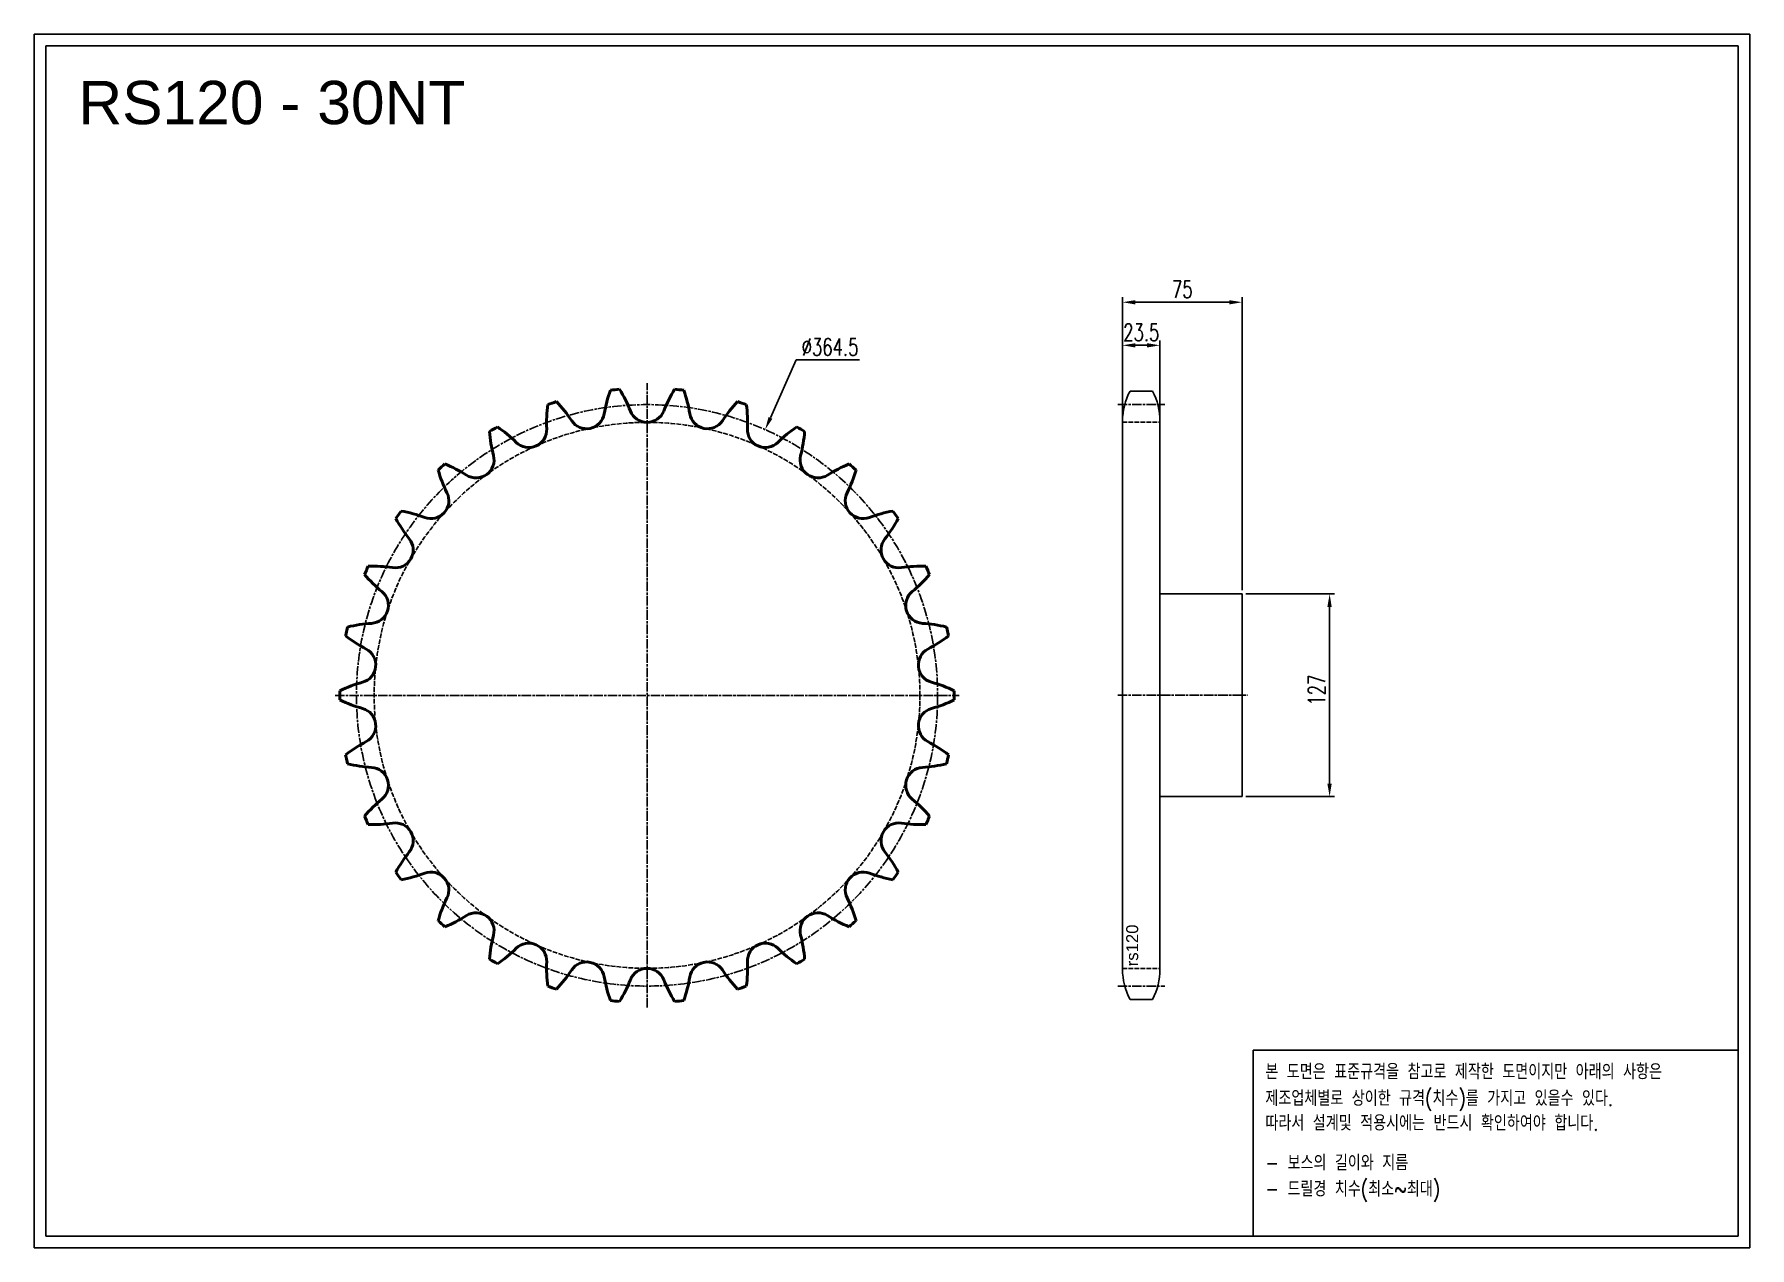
# Model space of a CAD drawing. Header units: millimetres. Extents: x -69185 to -68110, y 40980 to 41740.
import ezdxf

# ---------------------------------------------------------------- set-up
doc = ezdxf.new("R2010")
doc.units = ezdxf.units.MM
for name, pattern in [('AM_ISO02W050', [7.5, 6, -1.5]), ('AM_ISO02W050x2', [3.75, 3, -0.75]), ('AM_ISO08W050', [18, 12, -1.5, 3, -1.5]), ('AM_ISO08W050x2', [9, 6, -0.75, 1.5, -0.75])]:
    doc.linetypes.add(name, pattern=pattern)
for name, color, linetype, lineweight in [('AM_0N', 7, 'Continuous', 50), ('AM_3N', 6, 'AM_ISO02W050', 25), ('AM_7', 4, 'AM_ISO08W050', 25), ('AM_7N', 4, 'AM_ISO08W050', 25)]:
    doc.layers.add(name, color=color, linetype=linetype, lineweight=lineweight)
doc.layers.add('S-DIM', color=7, linetype='Continuous')
doc.styles.add('HAN', font='ROMANS.shx', dxfattribs={"width": 0.7, "bigfont": 'whgtxt.shx'})
doc.styles.add('HSG', font='SIMPLEX.shx', dxfattribs={"width": 0.7, "bigfont": 'HSG.shx'})
doc.styles.get("Standard").update_dxf_attribs({"font": 'arial.ttf'})
doc.dimstyles.new('APP23', dxfattribs={"dimscale": 4.5, "dimtxt": 2.4, "dimasz": 1.8, "dimexe": 0.7, "dimexo": 0.5, "dimgap": 0.6, "dimtad": 1, "dimtoh": 1, "dimdec": 1, "dimrnd": 0.01, "dimzin": 9, "dimdsep": 46, "dimtxsty": 'HSG', "dimcen": 0, "dimclrd": 1, "dimclre": 1, "dimclrt": 256, "dimazin": 2, "dimtp": 1, "dimtm": 1, "dimtfac": 0.5, "dimtdec": 1, "dimtix": 1, "dimtofl": 0, "dimtmove": 0, "dimatfit": 3, "dimfxl": 0, "dimtvp": 1, "dimtolj": 2, "dimlwd": -1, "dimlwe": -1, "dimarcsym": 0})

# ---------------------------------------------------------------- blocks, each defined once
blk = doc.blocks.new('*D1')
at = {"layer": 'Defpoints', "color": 0, "transparency": 16777216}
for p in [(-68427.9, 41389.5), (-68427.9, 41262.5), (-68373, 41262.5)]:
    blk.add_point(p, dxfattribs=at)
at = {"layer": 'S-DIM', "color": 1, "transparency": 16777216}
for p, q in [((-68425.6, 41389.5), (-68369.9, 41389.5)), ((-68373, 41381.4), (-68373, 41270.6)), ((-68425.6, 41262.5), (-68369.9, 41262.5))]:
    blk.add_line(p, q, dxfattribs=at)
for points in [[(-68374.4, 41381.4), (-68371.7, 41381.4), (-68373, 41389.5)], [(-68374.4, 41270.6), (-68371.7, 41270.6), (-68373, 41262.5)]]:
    blk.add_solid(points, dxfattribs=at)
at = {"layer": 'S-DIM', "transparency": 16777216, "insert": (-68381.1, 41329.2), "char_height": 10.8, "attachment_point": 5, "rotation": 90, "style": 'HSG'}
blk.add_mtext('\\A2;127', dxfattribs=at)
blk = doc.blocks.new('*D2')
at = {"layer": 'Defpoints', "color": 0, "transparency": 16777216}
for p in [(-68479.4, 41545.4), (-68502.9, 41497.2), (-68479.4, 41497.2)]:
    blk.add_point(p, dxfattribs=at)
at = {"layer": 'S-DIM', "color": 1, "transparency": 16777216}
for p, q in [((-68502.9, 41499.4), (-68502.9, 41548.5)), ((-68479.4, 41499.4), (-68479.4, 41548.5)), ((-68494.8, 41545.4), (-68487.5, 41545.4))]:
    blk.add_line(p, q, dxfattribs=at)
for points in [[(-68494.8, 41546.7), (-68494.8, 41544), (-68502.9, 41545.4)], [(-68487.5, 41546.7), (-68487.5, 41544), (-68479.4, 41545.4)]]:
    blk.add_solid(points, dxfattribs=at)
at = {"layer": 'S-DIM', "transparency": 16777216, "insert": (-68491.1, 41553.5), "char_height": 10.8, "attachment_point": 5, "style": 'HSG'}
blk.add_mtext('\\A2;23.5', dxfattribs=at)
blk = doc.blocks.new('*D3')
at = {"layer": 'Defpoints', "color": 0, "transparency": 16777216}
for p in [(-68427.9, 41572.4), (-68502.9, 41497.2), (-68427.9, 41389.5)]:
    blk.add_point(p, dxfattribs=at)
at = {"layer": 'S-DIM', "color": 1, "transparency": 16777216}
for p, q in [((-68502.9, 41499.4), (-68502.9, 41575.5)), ((-68494.8, 41572.4), (-68436, 41572.4)), ((-68427.9, 41391.8), (-68427.9, 41575.5))]:
    blk.add_line(p, q, dxfattribs=at)
for points in [[(-68494.8, 41573.7), (-68494.8, 41571), (-68502.9, 41572.4)], [(-68436, 41573.7), (-68436, 41571), (-68427.9, 41572.4)]]:
    blk.add_solid(points, dxfattribs=at)
at = {"layer": 'S-DIM', "transparency": 16777216, "insert": (-68465.4, 41580.5), "char_height": 10.8, "attachment_point": 5, "style": 'HSG'}
blk.add_mtext('\\A2;75', dxfattribs=at)
blk = doc.blocks.new('*D4')
at = {"layer": 'Defpoints', "color": 0, "transparency": 16777216}
for p in [(-68727, 41492.5), (-68875.1, 41159.4)]:
    blk.add_point(p, dxfattribs=at)
at = {"layer": 'S-DIM', "color": 1, "transparency": 16777216}
for p, q in [((-68707.6, 41536.2), (-68723.7, 41499.9)), ((-68667.8, 41536.2), (-68707.6, 41536.2))]:
    blk.add_line(p, q, dxfattribs=at)
blk.add_solid([(-68724.9, 41500.4), (-68722.5, 41499.3), (-68727, 41492.5)], dxfattribs=at)
at = {"layer": 'S-DIM', "transparency": 16777216, "insert": (-68686.3, 41544.3), "char_height": 10.8, "attachment_point": 5, "style": 'HSG'}
blk.add_mtext('\\A2;∅364.5', dxfattribs=at)
blk = doc.blocks.new('notice1')
at = {"color": 4}
blk.add_lwpolyline([(-22142.12, 1735.9), (-22053.8, 1735.9), (-22053.8, 1702.07), (-22142.12, 1702.07)], close=True, dxfattribs=at)
at = {"color": 4, "style": 'HAN', "width": 0.8}
for s, p in [('본 도면은 표준규격을 참고로 제작한 도면이지만 아래의 사항은', (-22139.9, 1730.62)), ('제조업체별로 상이한 규격(치수)를 가지고 있을수 있다.', (-22139.9, 1725.78)), ('따라서 설계및 적용시에는 반드시 확인하여야 합니다.', (-22139.9, 1721.28)), ('- 보스의 길이와 지름', (-22139.9, 1714.03)), ('- 드릴경 치수(최소~최대)', (-22139.9, 1709.27))]:
    blk.add_text(s, height=2.7949, dxfattribs=at).set_placement(p)

msp = doc.modelspace()

# ---------------------------------------------------------------- linework, layer by layer
for p, q in [((-68498.15, 41516.72), (-68484.12, 41516.72)), ((-68502.88, 41497.72), (-68502.88, 41154.29)), ((-68479.38, 41497.72), (-68479.38, 41154.29)), ((-68479.38, 41389.5), (-68427.88, 41389.5)), ((-68427.88, 41389.5), (-68427.88, 41262.5)), ((-68427.88, 41262.5), (-68479.38, 41262.5)), ((-68498.15, 41135.29), (-68484.12, 41135.29))]:
    msp.add_line(p, q)
for points in [[(-69185.33, 41740.34), (-68109.57, 41740.34), (-68109.57, 40979.7), (-69185.33, 40979.7)], [(-69178.08, 41733.1), (-68116.81, 41733.1), (-68116.81, 40986.95), (-69178.08, 40986.95)]]:
    msp.add_lwpolyline(points, close=True)
for centre, start, end in [((-68462.38, 41497.72), 152.02179, 180), ((-68519.88, 41497.72), 0, 27.97821), ((-68462.38, 41154.29), 180, 207.97821), ((-68519.88, 41154.29), 332.02179, 0)]:
    msp.add_arc(centre, 40.5, start, end)
at = {"layer": 'AM_0N'}
for centre, radius, start, end in [((-68743.71, 41488.38), 85.36, 160.23138, 170.5), ((-68801.06, 41325.95), 192.68, 95.14962, 96.85038), ((-68890.92, 41472.91), 85.36, 21.5, 31.76862), ((-68711.19, 41472.91), 85.36, 148.23138, 158.5), ((-68801.06, 41325.95), 192.68, 83.14962, 84.85038), ((-68858.41, 41488.38), 85.36, 9.5, 19.76862), ((-68778.73, 41496.75), 85.36, 172.23138, 182.5), ((-68801.06, 41325.95), 192.68, 107.14962, 108.85038), ((-68919.51, 41451.01), 85.36, 33.5, 43.76862), ((-68801.06, 41508.31), 11.23, 201.5, 338.5), ((-68682.6, 41451.01), 85.36, 136.23138, 146.5), ((-68801.06, 41325.95), 192.68, 71.14962, 72.85038), ((-68823.38, 41496.75), 85.36, 357.5, 7.76862), ((-68801.06, 41325.95), 192.68, 119.14962, 120.85038), ((-68942.93, 41423.65), 85.36, 45.5, 55.76862), ((-68875.23, 41492.54), 11.23, 225.5, 2.5), ((-68838.97, 41504.32), 11.23, 213.5, 350.5), ((-68763.14, 41504.32), 11.23, 189.5, 326.5), ((-68726.88, 41492.54), 11.23, 177.5, 314.5), ((-68659.18, 41423.65), 85.36, 124.23138, 134.5), ((-68801.06, 41325.95), 192.68, 59.14962, 60.85038), ((-68814.73, 41497.66), 85.36, 184.23138, 194.5), ((-68787.38, 41497.66), 85.36, 345.5, 355.76862), ((-68801.06, 41325.95), 192.68, 131.14962, 132.85038), ((-68960.14, 41392.02), 85.36, 57.5, 67.76862), ((-68908.24, 41473.48), 11.23, 237.5, 14.5), ((-68693.87, 41473.48), 11.23, 165.5, 302.5), ((-68641.97, 41392.02), 85.36, 112.23138, 122.5), ((-68801.06, 41325.95), 192.68, 47.14962, 48.85038), ((-68850.13, 41491.07), 85.36, 196.23138, 206.5), ((-68751.98, 41491.07), 85.36, 333.5, 343.76862), ((-68936.57, 41447.97), 11.23, 249.5, 26.5), ((-68665.54, 41447.97), 11.23, 153.5, 290.5), ((-68801.06, 41325.95), 192.68, 143.14962, 144.85038), ((-68970.4, 41357.5), 85.36, 69.5, 79.76862), ((-68631.71, 41357.5), 85.36, 100.23138, 110.5), ((-68801.06, 41325.95), 192.68, 35.14962, 36.85038), ((-68883.39, 41477.26), 85.36, 208.23138, 218.5), ((-68718.72, 41477.26), 85.36, 321.5, 331.76862), ((-68958.98, 41417.13), 11.23, 261.5, 38.5), ((-68643.13, 41417.13), 11.23, 141.5, 278.5), ((-68801.06, 41325.95), 192.68, 155.14962, 156.85038), ((-68973.26, 41321.6), 85.36, 81.5, 91.76862), ((-68628.85, 41321.6), 85.36, 88.23138, 98.5), ((-68801.06, 41325.95), 192.68, 23.14962, 24.85038), ((-68913.05, 41456.83), 85.36, 220.23138, 230.5), ((-68689.06, 41456.83), 85.36, 309.5, 319.76862), ((-68974.49, 41382.3), 11.23, 273.5, 50.5), ((-68627.62, 41382.3), 11.23, 129.5, 266.5), ((-68801.06, 41325.95), 192.68, 167.14962, 168.85038), ((-68937.82, 41430.69), 85.36, 232.23138, 242.5), ((-68968.59, 41285.89), 85.36, 93.5, 103.76862), ((-68633.52, 41285.89), 85.36, 76.23138, 86.5), ((-68664.3, 41430.69), 85.36, 297.5, 307.76862), ((-68801.06, 41325.95), 192.68, 11.14962, 12.85038), ((-68982.42, 41345.01), 11.23, 285.5, 62.5), ((-68619.7, 41345.01), 11.23, 117.5, 254.5), ((-68956.6, 41251.93), 85.36, 105.5, 115.76862), ((-68645.51, 41251.93), 85.36, 64.23138, 74.5), ((-68801.06, 41325.95), 192.68, 179.14962, 180.85038), ((-68956.6, 41399.96), 85.36, 244.23138, 254.5), ((-68645.51, 41399.96), 85.36, 285.5, 295.76862), ((-68801.06, 41325.95), 192.68, 359.14962, 0.85038), ((-68982.42, 41306.89), 11.23, 297.5, 74.5), ((-68619.7, 41306.89), 11.23, 105.5, 242.5), ((-68937.82, 41221.21), 85.36, 117.5, 127.76862), ((-68801.06, 41325.95), 192.68, 191.14962, 192.85038), ((-68664.3, 41221.21), 85.36, 52.23138, 62.5), ((-68801.06, 41325.95), 192.68, 347.14962, 348.85038), ((-68968.59, 41366.01), 85.36, 256.23138, 266.5), ((-68974.49, 41269.6), 11.23, 309.5, 86.5), ((-68627.62, 41269.6), 11.23, 93.5, 230.5), ((-68633.52, 41366.01), 85.36, 273.5, 283.76862), ((-68913.05, 41195.07), 85.36, 129.5, 139.76862), ((-68689.06, 41195.07), 85.36, 40.23138, 50.5), ((-68801.06, 41325.95), 192.68, 203.14962, 204.85038), ((-68973.26, 41330.3), 85.36, 268.23138, 278.5), ((-68958.98, 41234.77), 11.23, 321.5, 98.5), ((-68643.13, 41234.77), 11.23, 81.5, 218.5), ((-68628.85, 41330.3), 85.36, 261.5, 271.76862), ((-68801.06, 41325.95), 192.68, 335.14962, 336.85038), ((-68883.39, 41174.64), 85.36, 141.5, 151.76862), ((-68718.72, 41174.64), 85.36, 28.23138, 38.5), ((-68801.06, 41325.95), 192.68, 215.14962, 216.85038), ((-68970.4, 41294.4), 85.36, 280.23138, 290.5), ((-68936.57, 41203.93), 11.23, 333.5, 110.5), ((-68665.54, 41203.93), 11.23, 69.5, 206.5), ((-68631.71, 41294.4), 85.36, 249.5, 259.76862), ((-68801.06, 41325.95), 192.68, 323.14962, 324.85038), ((-68850.13, 41160.83), 85.36, 153.5, 163.76862), ((-68751.98, 41160.83), 85.36, 16.23138, 26.5), ((-68801.06, 41325.95), 192.68, 227.14962, 228.85038), ((-68960.14, 41259.88), 85.36, 292.23138, 302.5), ((-68908.24, 41178.42), 11.23, 345.5, 122.5), ((-68693.87, 41178.42), 11.23, 57.5, 194.5), ((-68641.97, 41259.88), 85.36, 237.5, 247.76862), ((-68801.06, 41325.95), 192.68, 311.14962, 312.85038), ((-68814.73, 41154.23), 85.36, 165.5, 175.76862), ((-68875.23, 41159.36), 11.23, 357.5, 134.5), ((-68726.88, 41159.36), 11.23, 45.5, 182.5), ((-68787.38, 41154.23), 85.36, 4.23138, 14.5), ((-68801.06, 41325.95), 192.68, 239.14962, 240.85038), ((-68942.93, 41228.25), 85.36, 304.23138, 314.5), ((-68778.73, 41155.14), 85.36, 177.5, 187.76862), ((-68838.97, 41147.58), 11.23, 9.5, 146.5), ((-68763.14, 41147.58), 11.23, 33.5, 170.5), ((-68823.38, 41155.14), 85.36, 352.23138, 2.5), ((-68659.18, 41228.25), 85.36, 225.5, 235.76862), ((-68801.06, 41325.95), 192.68, 299.14962, 300.85038), ((-68919.51, 41200.89), 85.36, 316.23138, 326.5), ((-68743.71, 41163.52), 85.36, 189.5, 199.76862), ((-68801.06, 41143.59), 11.23, 21.5, 158.5), ((-68858.41, 41163.52), 85.36, 340.23138, 350.5), ((-68682.6, 41200.89), 85.36, 213.5, 223.76862), ((-68801.06, 41325.95), 192.68, 251.14962, 252.85038), ((-68890.92, 41178.99), 85.36, 328.23138, 338.5), ((-68711.19, 41178.99), 85.36, 201.5, 211.76862), ((-68801.06, 41325.95), 192.68, 287.14962, 288.85038), ((-68801.06, 41325.95), 192.68, 263.14962, 264.85038), ((-68801.06, 41325.95), 192.68, 275.14962, 276.85038)]:
    msp.add_arc(centre, radius, start, end, dxfattribs=at)
at = {"layer": 'AM_3N', "linetype": 'AM_ISO02W050x2'}
for p, q in [((-68502.88, 41497.19), (-68479.38, 41497.19)), ((-68502.88, 41154.82), (-68479.38, 41154.82))]:
    msp.add_line(p, q, dxfattribs=at)
msp.add_circle((-68801.06, 41325.95), 171.13, dxfattribs=at)
at = {"layer": 'AM_7', "linetype": 'AM_ISO08W050x2'}
for p, q in [((-68505.88, 41508.31), (-68476.38, 41508.31)), ((-68505.88, 41326), (-68424.45, 41326)), ((-68505.88, 41143.7), (-68476.38, 41143.7))]:
    msp.add_line(p, q, dxfattribs=at)
msp.add_circle((-68801.06, 41325.95), 182.25, dxfattribs=at)
at = {"layer": 'AM_7N', "linetype": 'AM_ISO08W050x2'}
for p, q in [((-68801.06, 41130.27), (-68801.06, 41521.63)), ((-68996.73, 41325.95), (-68605.38, 41325.95))]:
    msp.add_line(p, q, dxfattribs=at)

# ---------------------------------------------------------------- block references
at = {"xscale": 3.443293421567999, "yscale": 3.443293421567999, "zscale": 3.443293421567999}
msp.add_blockref('notice1', (7820.88, 35126.23), dxfattribs=at)

# ---------------------------------------------------------------- texts
msp.add_text('RS120 - 30NT', height=27.1656).set_placement((-69157.62, 41684.01))
at = {"insert": (-68500.57, 41156.08), "char_height": 7.5, "attachment_point": 1, "rotation": 90}
msp.add_mtext_dynamic_manual_height_columns('rs120', width=80.6418, gutter_width=37.5, heights=[0], dxfattribs=at)

# ---------------------------------------------------------------- dimensions: what is measured, and where the dimension line sits
at = {"layer": 'S-DIM'}
dim = msp.add_linear_dim(base=(-68427.88, 41572.38), p1=(-68502.88, 41497.19), p2=(-68427.88, 41389.5), dimstyle='APP23', dxfattribs=at)
dim.commit()
dim.dimension.update_dxf_attribs({"geometry": '*D3', "text_midpoint": (-68465.38, 41580.48)})
dim = msp.add_linear_dim(base=(-68479.38, 41545.38), p1=(-68502.88, 41497.19), p2=(-68479.38, 41497.19), dimstyle='APP23', dxfattribs=at)
dim.commit()
dim.dimension.update_dxf_attribs({"geometry": '*D2', "text_midpoint": (-68491.13, 41545.38), "dimtype": 128})
dim = msp.add_diameter_dim_2p(p1=(-68875.11, 41159.42), p2=(-68727.01, 41492.47), dimstyle='APP23', dxfattribs=at)
dim.commit()
dim.dimension.update_dxf_attribs({"geometry": '*D4', "text_midpoint": (-68686.31, 41536.22), "dimtype": 131})
dim = msp.add_linear_dim(base=(-68373.03, 41262.5), p1=(-68427.88, 41389.5), p2=(-68427.88, 41262.5), angle=90, dimstyle='APP23', dxfattribs=at)
dim.commit()
dim.dimension.update_dxf_attribs({"geometry": '*D1', "text_midpoint": (-68373.03, 41329.23), "dimtype": 128})

doc.saveas('drawing.dxf')
